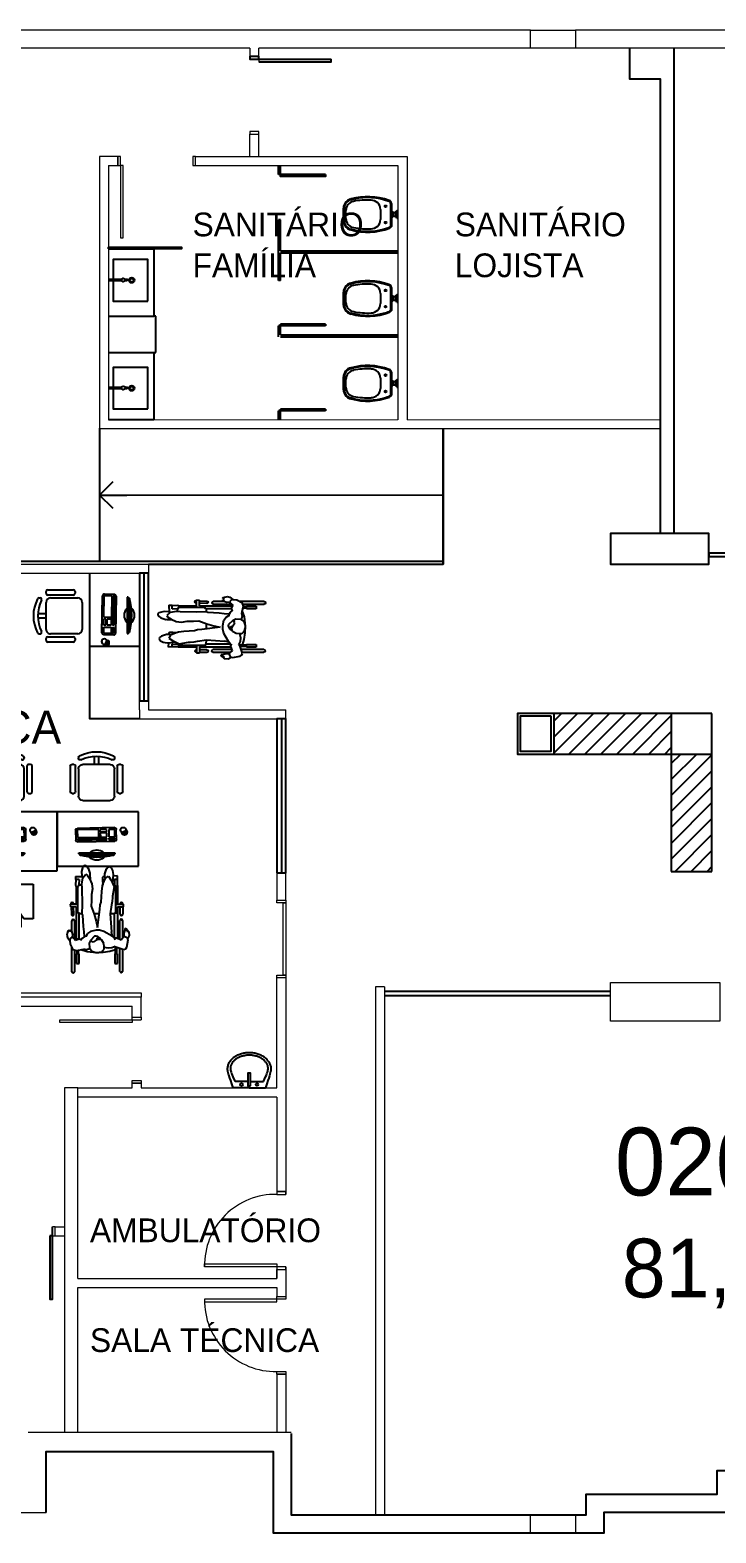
# Model space of a CAD drawing. Extents: x 741 to 1339, y 725 to 848.
# Drawn here: x 994.85 to 1002.44, y 783.18 to 799.81 of the extents above; entities that cross this region are included whole.
import ezdxf

# ---------------------------------------------------------------- set-up
doc = ezdxf.new("R2010")
doc.units = 0
doc.header["$MEASUREMENT"] = 0
doc.layers.get('0').update_dxf_attribs({"linetype": 'CONTINUOUS'})
for name, color, linetype in [('Construir', 6, 'CONTINUOUS'), ('Cotas', 7, 'CONTINUOUS'), ('Gesso', 3, 'CONTINUOUS'), ('Lay Out', 31, 'CONTINUOUS'), ('Lay-out', 31, 'CONTINUOUS'), ('PAREDES', 7, 'CONTINUOUS'), ('Plantas', 7, 'CONTINUOUS'), ('Textos', 7, 'CONTINUOUS')]:
    doc.layers.add(name, color=color, linetype=linetype)
doc.styles.add('PADRAO MK', font='AVGARDN.TTF')
doc.dimstyles.new('mk50 lay out', dxfattribs={"dimscale": 1.5, "dimtxt": 0.1, "dimasz": 0.2, "dimexe": 0.05, "dimexo": 0.1, "dimgap": 0.03, "dimtad": 1, "dimdec": 0, "dimlfac": 100, "dimzin": 12, "dimdsep": 46, "dimtxsty": 'PADRAO MK', "dimblk1": 'DOTSMALL', "dimblk2": 'DOTSMALL', "dimsah": 1, "dimcen": 0.2, "dimdle": 0.1, "dimse1": 1, "dimse2": 1, "dimsd1": 1, "dimsd2": 1, "dimclrd": 44, "dimclre": 44, "dimclrt": 1, "dimaunit": 1, "dimadec": 3, "dimazin": 3, "dimtfac": 1, "dimtdec": 0, "dimtofl": 0, "dimtmove": 2, "dimatfit": 3, "dimldrblk": 'OPEN90', "dimfxl": 0.05, "dimtolj": 1, "dimtzin": 1, "dimarcsym": 0})
pattern_1 = [(45, (-672.29135, 1147.56314), (-0.088388348, 0.088388348), [])]

# ---------------------------------------------------------------- blocks, each defined once
blk = doc.blocks.new('cad')
at = {"layer": 'Lay Out'}
for p, q in [((3154.795, 1102.548), (3154.811, 1102.605)), ((3154.811, 1102.605), (3154.824, 1102.617)), ((3154.824, 1102.617), (3154.835, 1102.618)), ((3154.835, 1102.618), (3154.852, 1102.604)), ((3154.852, 1102.604), (3154.868, 1102.585)), ((3154.868, 1102.585), (3154.885, 1102.529)), ((3155.05, 1102.523), (3155.068, 1102.577)), ((3155.068, 1102.577), (3155.083, 1102.598)), ((3155.083, 1102.598), (3155.097, 1102.602)), ((3155.097, 1102.602), (3155.12, 1102.589)), ((3155.12, 1102.589), (3155.136, 1102.56)), ((3154.726, 1102.495), (3154.727, 1102.459)), ((3154.727, 1102.495), (3154.803, 1102.492)), ((3154.765, 1102.46), (3154.727, 1102.459)), ((3154.729, 1102.459), (3154.728, 1102.398)), ((3154.765, 1102.46), (3154.764, 1102.401)), ((3154.799, 1102.499), (3154.795, 1102.548)), ((3154.798, 1102.407), (3154.806, 1102.479)), ((3154.8, 1102.369), (3154.798, 1102.407)), ((3154.807, 1102.48), (3154.799, 1102.499)), ((3154.806, 1102.479), (3154.84, 1102.518)), ((3154.84, 1102.518), (3154.86, 1102.505)), ((3154.86, 1102.505), (3154.881, 1102.471)), ((3154.881, 1102.471), (3154.906, 1102.413)), ((3154.885, 1102.529), (3154.882, 1102.47)), ((3154.884, 1102.518), (3154.887, 1102.457)), ((3154.906, 1102.413), (3154.914, 1102.356)), ((3155.024, 1102.389), (3155.033, 1102.414)), ((3155.029, 1102.49), (3155.025, 1102.483)), ((3155.025, 1102.483), (3155.025, 1102.451)), ((3155.025, 1102.451), (3155.029, 1102.402)), ((3155.051, 1102.492), (3155.029, 1102.49)), ((3155.033, 1102.414), (3155.059, 1102.476)), ((3155.049, 1102.495), (3155.05, 1102.523)), ((3155.059, 1102.474), (3155.049, 1102.495)), ((3155.059, 1102.476), (3155.09, 1102.497)), ((3155.09, 1102.497), (3155.118, 1102.455)), ((3155.118, 1102.455), (3155.137, 1102.419)), ((3155.138, 1102.468), (3155.132, 1102.428)), ((3155.136, 1102.56), (3155.142, 1102.514)), ((3155.137, 1102.419), (3155.149, 1102.388)), ((3155.142, 1102.514), (3155.138, 1102.468)), ((3155.191, 1102.5), (3155.141, 1102.497)), ((3155.143, 1102.404), (3155.158, 1102.405)), ((3155.159, 1102.462), (3155.158, 1102.402)), ((3155.159, 1102.462), (3155.189, 1102.462)), ((3155.189, 1102.454), (3155.191, 1102.5)), ((3155.191, 1102.393), (3155.189, 1102.456)), ((3154.728, 1102.398), (3154.735, 1102.387)), ((3154.734, 1102.389), (3154.734, 1102.188)), ((3154.735, 1102.387), (3154.752, 1102.383)), ((3154.752, 1102.384), (3154.76, 1102.387)), ((3154.752, 1102.094), (3154.752, 1102.384)), ((3154.76, 1102.387), (3154.764, 1102.401)), ((3154.764, 1102.401), (3154.798, 1102.402)), ((3154.802, 1102.185), (3154.8, 1102.369)), ((3154.914, 1102.356), (3154.902, 1102.294)), ((3154.902, 1102.294), (3154.904, 1102.283)), ((3154.904, 1102.283), (3154.904, 1102.223)), ((3155.01, 1102.211), (3155.018, 1102.329)), ((3155.018, 1102.329), (3155.024, 1102.389)), ((3155.137, 1102.26), (3155.131, 1102.215)), ((3155.154, 1102.38), (3155.135, 1102.277)), ((3155.135, 1102.277), (3155.137, 1102.26)), ((3155.149, 1102.388), (3155.154, 1102.38)), ((3155.158, 1102.402), (3155.165, 1102.388)), ((3155.165, 1102.388), (3155.177, 1102.386)), ((3155.171, 1102.093), (3155.171, 1102.388)), ((3155.177, 1102.386), (3155.191, 1102.393)), ((3155.189, 1102.392), (3155.189, 1102.188)), ((3154.668, 1102.188), (3154.67, 1102.158)), ((3154.752, 1102.188), (3154.668, 1102.188)), ((3154.735, 1102.158), (3154.67, 1102.158)), ((3154.675, 1102.192), (3154.675, 1102.188)), ((3154.677, 1102.158), (3154.681, 1102.076)), ((3154.704, 1102.188), (3154.704, 1102.194)), ((3154.709, 1102.077), (3154.705, 1102.158)), ((3154.735, 1102.158), (3154.735, 1101.79)), ((3154.743, 1102.093), (3154.735, 1102.089)), ((3154.756, 1102.093), (3154.743, 1102.093)), ((3154.765, 1102.089), (3154.756, 1102.093)), ((3154.765, 1101.801), (3154.765, 1102.089)), ((3154.801, 1102.079), (3154.765, 1102.079)), ((3154.8, 1102.082), (3154.802, 1102.185)), ((3154.806, 1102.065), (3154.8, 1102.082)), ((3154.904, 1102.223), (3154.899, 1102.164)), ((3154.899, 1102.164), (3154.931, 1102.075)), ((3154.989, 1102.079), (3154.93, 1102.079)), ((3154.931, 1102.075), (3154.954, 1101.999)), ((3154.97, 1101.928), (3154.995, 1102.129)), ((3154.995, 1102.129), (3155, 1102.178)), ((3155, 1102.178), (3155.01, 1102.211)), ((3155.124, 1102.18), (3155.108, 1102.079)), ((3155.159, 1102.081), (3155.108, 1102.08)), ((3155.108, 1102.079), (3155.123, 1101.88)), ((3155.131, 1102.215), (3155.124, 1102.18)), ((3155.159, 1102.089), (3155.167, 1102.093)), ((3155.159, 1101.81), (3155.159, 1102.089)), ((3155.167, 1102.093), (3155.18, 1102.093)), ((3155.171, 1102.188), (3155.255, 1102.188)), ((3155.18, 1102.093), (3155.189, 1102.089)), ((3155.189, 1102.158), (3155.255, 1102.158)), ((3155.189, 1102.158), (3155.189, 1101.808)), ((3155.22, 1102.188), (3155.22, 1102.192)), ((3155.22, 1102.075), (3155.22, 1102.158)), ((3155.248, 1102.192), (3155.248, 1102.188)), ((3155.248, 1102.158), (3155.248, 1102.075)), ((3155.255, 1102.188), (3155.255, 1102.158)), ((3154.686, 1101.886), (3154.686, 1102.004)), ((3154.715, 1102.004), (3154.715, 1101.8)), ((3154.813, 1101.94), (3154.806, 1102.065)), ((3154.822, 1101.882), (3154.813, 1101.94)), ((3154.954, 1101.999), (3154.97, 1101.928)), ((3155.218, 1101.797), (3155.218, 1102.007)), ((3155.247, 1102.007), (3155.247, 1101.811)), ((3155.275, 1101.898), (3155.276, 1101.917)), ((3155.276, 1101.917), (3155.288, 1101.921)), ((3155.292, 1101.915), (3155.288, 1101.921)), ((3155.292, 1101.915), (3155.295, 1101.887)), ((3154.642, 1101.894), (3154.631, 1101.845)), ((3154.631, 1101.845), (3154.637, 1101.82)), ((3154.637, 1101.82), (3154.665, 1101.787)), ((3154.652, 1101.899), (3154.642, 1101.894)), ((3154.665, 1101.881), (3154.652, 1101.899)), ((3154.671, 1101.887), (3154.665, 1101.881)), ((3154.665, 1101.787), (3154.671, 1101.807)), ((3154.665, 1101.787), (3154.669, 1101.743)), ((3154.669, 1101.743), (3154.696, 1101.687)), ((3154.686, 1101.904), (3154.671, 1101.9)), ((3154.671, 1101.9), (3154.671, 1101.887)), ((3154.671, 1101.807), (3154.686, 1101.82)), ((3154.697, 1101.853), (3154.686, 1101.888)), ((3154.686, 1101.82), (3154.698, 1101.822)), ((3154.693, 1101.821), (3154.697, 1101.853)), ((3154.728, 1101.784), (3154.698, 1101.822)), ((3154.765, 1101.807), (3154.727, 1101.785)), ((3154.762, 1101.802), (3154.743, 1101.794)), ((3154.786, 1101.792), (3154.762, 1101.802)), ((3154.803, 1101.812), (3154.781, 1101.787)), ((3154.823, 1101.824), (3154.803, 1101.812)), ((3154.827, 1101.826), (3154.822, 1101.884)), ((3154.848, 1101.833), (3154.823, 1101.824)), ((3154.858, 1101.863), (3154.841, 1101.831)), ((3154.893, 1101.886), (3154.858, 1101.863)), ((3154.893, 1101.785), (3154.876, 1101.756)), ((3154.876, 1101.756), (3154.88, 1101.703)), ((3154.904, 1101.776), (3154.887, 1101.774)), ((3154.953, 1101.898), (3154.893, 1101.886)), ((3154.935, 1101.833), (3154.893, 1101.785)), ((3154.923, 1101.765), (3154.904, 1101.776)), ((3154.955, 1101.789), (3154.923, 1101.765)), ((3154.955, 1101.835), (3154.935, 1101.833)), ((3154.993, 1101.899), (3154.953, 1101.898)), ((3154.974, 1101.828), (3154.955, 1101.835)), ((3154.982, 1101.797), (3154.955, 1101.789)), ((3154.993, 1101.816), (3154.974, 1101.828)), ((3155.004, 1101.795), (3154.982, 1101.797)), ((3155.038, 1101.886), (3154.993, 1101.899)), ((3155.011, 1101.792), (3154.993, 1101.816)), ((3155.016, 1101.79), (3155.004, 1101.795)), ((3155.039, 1101.751), (3155.016, 1101.79)), ((3155.13, 1101.835), (3155.038, 1101.886)), ((3155.044, 1101.714), (3155.039, 1101.751)), ((3155.122, 1101.884), (3155.133, 1101.833)), ((3155.154, 1101.817), (3155.13, 1101.835)), ((3155.169, 1101.794), (3155.154, 1101.817)), ((3155.182, 1101.81), (3155.16, 1101.81)), ((3155.233, 1101.79), (3155.182, 1101.81)), ((3155.259, 1101.828), (3155.233, 1101.79)), ((3155.291, 1101.817), (3155.259, 1101.828)), ((3155.263, 1101.866), (3155.275, 1101.898)), ((3155.264, 1101.827), (3155.263, 1101.866)), ((3155.304, 1101.804), (3155.291, 1101.817)), ((3155.306, 1101.79), (3155.292, 1101.708)), ((3155.295, 1101.887), (3155.306, 1101.887)), ((3155.297, 1101.903), (3155.315, 1101.882)), ((3155.321, 1101.841), (3155.303, 1101.805)), ((3155.303, 1101.805), (3155.306, 1101.79)), ((3155.315, 1101.882), (3155.321, 1101.841)), ((3154.686, 1101.44), (3154.686, 1101.708)), ((3154.696, 1101.687), (3154.737, 1101.674)), ((3154.715, 1101.681), (3154.715, 1101.44)), ((3154.737, 1101.674), (3154.822, 1101.69)), ((3154.738, 1101.638), (3154.738, 1101.529)), ((3154.766, 1101.638), (3154.738, 1101.638)), ((3154.744, 1101.638), (3154.744, 1101.675)), ((3154.761, 1101.638), (3154.761, 1101.679)), ((3154.766, 1101.529), (3154.766, 1101.638)), ((3154.855, 1101.659), (3154.784, 1101.683)), ((3154.813, 1101.692), (3154.847, 1101.685)), ((3154.847, 1101.685), (3154.885, 1101.696)), ((3154.96, 1101.647), (3154.855, 1101.659)), ((3154.88, 1101.703), (3154.906, 1101.666)), ((3154.906, 1101.666), (3154.951, 1101.653)), ((3154.951, 1101.653), (3154.979, 1101.653)), ((3155.034, 1101.651), (3154.96, 1101.647)), ((3154.979, 1101.653), (3154.993, 1101.657)), ((3154.993, 1101.657), (3155.012, 1101.657)), ((3155.012, 1101.657), (3155.029, 1101.675)), ((3155.029, 1101.675), (3155.045, 1101.688)), ((3155.107, 1101.664), (3155.034, 1101.651)), ((3155.045, 1101.688), (3155.044, 1101.714)), ((3155.086, 1101.699), (3155.044, 1101.709)), ((3155.127, 1101.704), (3155.086, 1101.699)), ((3155.169, 1101.682), (3155.107, 1101.664)), ((3155.164, 1101.72), (3155.127, 1101.704)), ((3155.163, 1101.638), (3155.163, 1101.529)), ((3155.191, 1101.638), (3155.163, 1101.638)), ((3155.172, 1101.712), (3155.164, 1101.72)), ((3155.169, 1101.639), (3155.169, 1101.716)), ((3155.26, 1101.682), (3155.172, 1101.712)), ((3155.185, 1101.638), (3155.185, 1101.708)), ((3155.191, 1101.529), (3155.191, 1101.638)), ((3155.218, 1101.444), (3155.218, 1101.697)), ((3155.247, 1101.687), (3155.247, 1101.444)), ((3155.28, 1101.691), (3155.26, 1101.682)), ((3155.292, 1101.708), (3155.28, 1101.691)), ((3154.738, 1101.529), (3154.766, 1101.529)), ((3155.163, 1101.529), (3155.191, 1101.529))]:
    blk.add_line(p, q, dxfattribs=at)
for centre, radius, start, end in [((3154.689, 1102.193), 0.0142, 2.6629, 182.6629), ((3154.695, 1102.076), 0.0142, 182.6629, 2.6629), ((3155.234, 1102.192), 0.0142, 0, 180), ((3155.234, 1102.075), 0.0142, 180, 0), ((3154.701, 1102.004), 0.0146, 0, 180), ((3155.233, 1102.007), 0.0146, 0, 180), ((3154.701, 1101.44), 0.0146, 180, 0), ((3155.233, 1101.444), 0.0146, 180, 0)]:
    blk.add_arc(centre, radius, start, end, dxfattribs=at)
blk.add_point((3154.965, 1101.807), dxfattribs=at)
blk = doc.blocks.new('sffeef')
at = {"layer": 'Cotas', "extrusion": (0, 0, -1), "zscale": -1, "rotation": 270}
blk.add_blockref('cad', (-1937.146, 3277.939), dxfattribs=at)
blk = doc.blocks.new('computerr')
at = {"layer": 'Lay Out', "ltscale": 0.6}
h = blk.add_hatch(dxfattribs=at)
h.set_pattern_fill('ANSI31', color=256, scale=0.07, angle=45, style=0)
h.set_pattern_definition([(90, (8.432981, 4.289497), (-0.00875, 9e-19), [])])
h.paths.add_polyline_path([(36.256, -1.485), (36.629, -1.485, 0.133994)])
for p, q in [((36.242, -1.5), (36.256, -1.485)), ((36.256, -1.485), (36.629, -1.485)), ((36.642, -1.5), (36.629, -1.485)), ((36.207, -1.762), (36.209, -1.651)), ((36.227, -1.666), (36.227, -1.652)), ((36.227, -1.652), (36.552, -1.658)), ((36.23, -1.632), (36.64, -1.639)), ((36.642, -1.5), (36.242, -1.5)), ((36.242, -1.5), (36.242, -1.51)), ((36.242, -1.51), (36.642, -1.51)), ((36.552, -1.658), (36.552, -1.672)), ((36.575, -1.673), (36.576, -1.658)), ((36.576, -1.658), (36.642, -1.66)), ((36.642, -1.51), (36.642, -1.5)), ((36.642, -1.66), (36.642, -1.674)), ((36.659, -1.66), (36.657, -1.77)), ((36.225, -1.764), (36.227, -1.681)), ((36.464, -1.768), (36.225, -1.764)), ((36.552, -1.672), (36.227, -1.666)), ((36.227, -1.681), (36.465, -1.685)), ((36.637, -1.79), (36.227, -1.782)), ((36.465, -1.685), (36.464, -1.768)), ((36.48, -1.731), (36.481, -1.686)), ((36.551, -1.732), (36.48, -1.731)), ((36.48, -1.745), (36.551, -1.746)), ((36.48, -1.745), (36.48, -1.769)), ((36.55, -1.77), (36.48, -1.769)), ((36.481, -1.686), (36.552, -1.687)), ((36.551, -1.746), (36.55, -1.77)), ((36.552, -1.687), (36.551, -1.732)), ((36.574, -1.768), (36.575, -1.687)), ((36.64, -1.77), (36.574, -1.768)), ((36.642, -1.674), (36.575, -1.673)), ((36.575, -1.687), (36.642, -1.689)), ((36.642, -1.689), (36.64, -1.77)), ((36.707, -1.75), (36.72, -1.725)), ((36.77, -1.758), (36.716, -1.732)), ((36.749, -1.708), (36.733, -1.74)), ((36.768, -1.717), (36.753, -1.749)), ((36.761, -1.776), (36.773, -1.751))]:
    blk.add_line(p, q, dxfattribs=at)
for centre, radius, start, end in [((36.442, -2.169), 0.709, 74.7363, 105.2637), ((36.411, -1.497), 0.059, 137.5629, 145.9179), ((36.442, -1.543), 0.114, 48.6233, 131.3767), ((36.474, -1.497), 0.059, 34.0821, 42.4371), ((36.474, -1.497), 0.059, 19.4175, 20.0563), ((36.229, -1.652), 0.02, 88.9518, 178.9518), ((36.411, -1.476), 0.059, 215.2227, 222.4371), ((36.442, -1.43), 0.114, 228.6233, 311.3767), ((36.474, -1.476), 0.059, 317.5629, 324.7773), ((36.639, -1.659), 0.02, 358.9518, 88.9518), ((36.227, -1.762), 0.02, 178.9518, 268.9518), ((36.637, -1.77), 0.02, 268.9518, 358.9518), ((36.734, -1.763), 0.03, 154.0346, 334.0346), ((36.746, -1.738), 0.03, 334.0346, 154.0346)]:
    blk.add_arc(centre, radius, start, end, dxfattribs=at)
blk = doc.blocks.new('15451')
at = {"layer": 'Lay Out', "ltscale": 0.6}
for p, q in [((50.243, 30.863), (50.243, 31.763)), ((50.243, 31.763), (50.843, 31.763)), ((50.843, 31.763), (50.843, 30.863)), ((50.969, 31.147), (50.969, 31.447)), ((50.969, 31.147), (50.969, 31.447)), ((51.019, 31.497), (51.319, 31.497)), ((51.019, 31.497), (51.319, 31.497)), ((51.049, 31.547), (51.049, 31.567)), ((51.049, 31.547), (51.049, 31.567)), ((51.069, 31.587), (51.349, 31.587)), ((51.069, 31.587), (51.349, 31.587)), ((51.349, 31.527), (51.069, 31.527)), ((51.349, 31.527), (51.069, 31.527)), ((51.369, 31.567), (51.369, 31.547)), ((51.369, 31.567), (51.369, 31.547)), ((51.369, 31.447), (51.369, 31.322)), ((51.369, 31.447), (51.369, 31.147)), ((51.446, 31.497), (51.438, 31.497)), ((51.446, 31.497), (51.438, 31.497)), ((51.369, 31.322), (51.459, 31.322)), ((51.369, 31.322), (51.459, 31.322)), ((51.459, 31.272), (51.369, 31.272)), ((51.459, 31.272), (51.369, 31.272)), ((51.369, 31.272), (51.369, 31.147)), ((51.319, 31.097), (51.019, 31.097)), ((51.319, 31.097), (51.019, 31.097)), ((51.446, 31.097), (51.438, 31.097)), ((51.446, 31.097), (51.438, 31.097)), ((51.049, 31.027), (51.049, 31.047)), ((51.049, 31.027), (51.049, 31.047)), ((51.069, 31.067), (51.349, 31.067)), ((51.069, 31.067), (51.349, 31.067)), ((51.349, 31.007), (51.069, 31.007)), ((51.349, 31.007), (51.069, 31.007)), ((51.369, 31.047), (51.369, 31.027)), ((51.369, 31.047), (51.369, 31.027)), ((50.843, 30.863), (50.243, 30.863))]:
    blk.add_line(p, q, dxfattribs=at)
for centre, radius, start, end in [((51.019, 31.447), 0.05, 90, 180), ((51.019, 31.447), 0.05, 90, 180), ((51.069, 31.567), 0.02, 90, 180), ((51.069, 31.567), 0.02, 90, 180), ((51.069, 31.547), 0.02, 180, 270), ((51.069, 31.547), 0.02, 180, 270), ((51.319, 31.447), 0.05, 0, 90), ((51.319, 31.447), 0.05, 0, 90), ((51.349, 31.567), 0.02, 0, 90), ((51.349, 31.567), 0.02, 0, 90), ((51.349, 31.547), 0.02, 270, 0), ((51.349, 31.547), 0.02, 270, 0), ((51.438, 31.477), 0.02, 90, 200.0771), ((51.438, 31.477), 0.02, 90, 200.0771), ((51.074, 31.297), 0.387, 333.4032, 26.5968), ((51.446, 31.477), 0.02, 21.4125, 90), ((51.446, 31.477), 0.02, 21.4125, 90), ((51.108, 31.297), 0.402, 332.2615, 27.7385), ((51.108, 31.297), 0.402, 332.2615, 27.7385), ((51.019, 31.147), 0.05, 180, 270), ((51.019, 31.147), 0.05, 180, 270), ((51.319, 31.147), 0.05, 270, 0), ((51.319, 31.147), 0.05, 270, 0), ((51.438, 31.117), 0.02, 159.9229, 270), ((51.438, 31.117), 0.02, 159.9229, 270), ((51.446, 31.117), 0.02, 270, 338.5875), ((51.446, 31.117), 0.02, 270, 338.5875), ((51.069, 31.047), 0.02, 90, 180), ((51.069, 31.047), 0.02, 90, 180), ((51.069, 31.027), 0.02, 180, 270), ((51.069, 31.027), 0.02, 180, 270), ((51.349, 31.047), 0.02, 0, 90), ((51.349, 31.047), 0.02, 0, 90), ((51.349, 31.027), 0.02, 270, 0), ((51.349, 31.027), 0.02, 270, 0)]:
    blk.add_arc(centre, radius, start, end, dxfattribs=at)
at = {"layer": 'Construir', "rotation": 180}
blk.add_blockref('sffeef', (884.782, 154.278), dxfattribs=at)
at = {"layer": 'Lay Out', "ltscale": 0.6, "rotation": 90}
blk.add_blockref('computerr', (48.88, -5.141), dxfattribs=at)
blk = doc.blocks.new('pp')
at = {"layer": 'Lay-out', "ltscale": 0.025}
for p, q in [((832.374, 174.037), (832.374, 174.537)), ((832.374, 174.537), (833.119, 174.537)), ((833.519, 174.557), (833.119, 174.557)), ((833.119, 174.557), (833.119, 174.537)), ((833.119, 174.037), (833.119, 174.537)), ((833.519, 174.537), (833.519, 174.557)), ((833.519, 174.037), (833.519, 174.537)), ((833.519, 174.537), (834.265, 174.537)), ((834.265, 174.537), (834.265, 174.038))]:
    blk.add_line(p, q, dxfattribs=at)
for points in [[(832.951, 174.472), (832.491, 174.472), (832.491, 174.087), (832.708, 174.087)], [(832.728, 174.087), (832.951, 174.087), (832.951, 174.472)], [(834.145, 174.472), (833.685, 174.472), (833.685, 174.087), (833.902, 174.087)], [(833.922, 174.087), (834.145, 174.087), (834.145, 174.472)], [(832.708, 174.216), (832.708, 174.241), (832.728, 174.241)], [(832.728, 174.241), (832.728, 174.216)], [(833.902, 174.217), (833.902, 174.241), (833.922, 174.241)], [(833.922, 174.241), (833.922, 174.217)], [(832.728, 174.182), (832.728, 174.041), (832.708, 174.041), (832.708, 174.182)], [(833.922, 174.182), (833.922, 174.041), (833.902, 174.041), (833.902, 174.182)]]:
    blk.add_lwpolyline(points, dxfattribs=at)
for centre, radius in [((832.721, 174.292), 0.03), ((832.721, 174.292), 0.02), ((833.915, 174.292), 0.03), ((833.915, 174.292), 0.02), ((832.718, 174.199), 0.02), ((833.912, 174.199), 0.02)]:
    blk.add_circle(centre, radius, dxfattribs=at)
blk = doc.blocks.new('_DOTSMALL')
at = {"color": 0, "linetype": 'ByBlock', "const_width": 0.5}
blk.add_lwpolyline([(-0.0625, 0, 1), (0.0625, 0, 1)], format="xyb", close=True, dxfattribs=at)
blk = doc.blocks.new('_Open90')
at = {"color": 0, "linetype": 'ByBlock', "lineweight": -2}
for p, q in [((0, 0), (-1, 0)), ((-0.5, 0.5), (0, 0)), ((0, 0), (-0.5, -0.5))]:
    blk.add_line(p, q, dxfattribs=at)
blk = doc.blocks.new('1V3')
at = {"layer": 'Lay-out'}
for p, q in [((801.341, 80.824), (801.586, 80.824)), ((801.341, 80.814), (801.586, 80.814)), ((801.407, 80.701), (801.52, 80.701)), ((801.535, 80.303), (801.392, 80.303)), ((801.507, 80.318), (801.42, 80.318)), ((801.535, 80.293), (801.392, 80.293))]:
    blk.add_line(p, q, dxfattribs=at)
for points in [[(801.504, 80.881), (801.504, 80.895), (801.423, 80.895), (801.423, 80.881)], [(801.492, 80.866), (801.492, 80.881), (801.435, 80.881), (801.435, 80.866)], [(801.492, 80.838), (801.492, 80.824), (801.435, 80.824), (801.435, 80.838)], [(801.481, 80.838), (801.481, 80.866), (801.446, 80.866), (801.446, 80.838)]]:
    blk.add_lwpolyline(points, close=True, dxfattribs=at)
for centre in [(801.373, 80.758), (801.553, 80.758)]:
    blk.add_circle(centre, 0.01, dxfattribs=at)
for centre, major_axis, ratio, start_param, end_param in [((801.341, 80.799), (0.0303, 0.0126), 0.748805, 1.27004, 2.636322), ((800.186, 80.647), (-1.47, 0.159), 0.66265, 3.026498, 3.461338), ((802.74, 80.646), (1.47, 0.159), 0.667411, 2.828026, 3.256378), ((801.407, 80.599), (-0.0718, 0.0718), 1, -0.785398, 0.795696), ((801.52, 80.599), (0.0718, 0.0718), 1, 5.48749, 7.068583), ((802.009, 80.551), (-0.499, 0.499), 1, 0.721519, 0.996758), ((800.918, 80.553), (0.499, 0.499), 1, 5.286428, 5.561666), ((801.392, 80.394), (0.0718, 0.0718), 1, 2.54085, 3.926991), ((801.392, 80.394), (0.0648, 0.0648), 1, 2.54085, 3.926991), ((801.42, 80.42), (0.0718, 0.0718), 1, 2.515718, 3.926991), ((801.507, 80.42), (0.0718, 0.0718), 1, 3.926991, 5.338264), ((801.535, 80.394), (-0.0648, 0.0648), 1, 2.356194, 3.742335), ((801.535, 80.394), (0.0718, 0.0718), 1, 3.926991, 5.313131)]:
    blk.add_ellipse(centre, major_axis=major_axis, ratio=ratio, start_param=start_param, end_param=end_param, dxfattribs=at)
at = {"layer": 'Lay-out', "extrusion": (0, 0, -1)}
blk.add_ellipse((801.586, 80.799), major_axis=(-0.0285, 0.0118), ratio=0.802157, start_param=1.250008, end_param=2.532667, dxfattribs=at)
at = {"layer": 'Lay-out'}
for points, knots in [([(801.342, 80.814), (801.335, 80.813), (801.327, 80.809), (801.321, 80.801), (801.32, 80.799), (801.319, 80.796)], [4.411632, 4.411632, 4.411632, 4.411632, 5.32342, 5.32342, 5.777915, 5.777915, 5.777915, 5.777915]), ([(801.585, 80.814), (801.592, 80.813), (801.599, 80.809), (801.604, 80.803), (801.605, 80.801), (801.606, 80.799)], [1.250008, 1.250008, 1.250008, 1.250008, 2.190527, 2.190527, 2.532667, 2.532667, 2.532667, 2.532667]), ([(801.625, 80.38), (801.661, 80.505), (801.658, 80.637), (801.613, 80.778), (801.61, 80.788), (801.606, 80.799)], [3.0264977, 3.0264977, 3.0264977, 3.0264977, 3.4283239, 3.4283239, 3.4613379, 3.4613379, 3.4613379, 3.4613379]), ([(801.319, 80.794), (801.273, 80.667), (801.265, 80.536), (801.296, 80.401), (801.299, 80.389), (801.302, 80.378)], [-0.3135665, -0.3135665, -0.3135665, -0.3135665, 0.0795115, 0.0795115, 0.1147855, 0.1147855, 0.1147855, 0.1147855])]:
    blk.add_open_spline(points, degree=3, knots=knots, dxfattribs=at)
blk = doc.blocks.new('HGHH')
at = {"layer": 'Lay Out', "ltscale": 0.6}
for p, q in [((15.799, 32.253), (16.099, 32.253)), ((15.799, 32.253), (16.099, 32.253)), ((15.659, 31.873), (15.659, 32.153)), ((15.659, 31.873), (15.659, 32.153)), ((15.679, 32.173), (15.699, 32.173)), ((15.679, 32.173), (15.699, 32.173)), ((15.719, 32.153), (15.719, 31.873)), ((15.719, 32.153), (15.719, 31.873)), ((15.749, 31.903), (15.749, 32.203)), ((15.749, 31.903), (15.749, 32.203)), ((16.149, 32.203), (16.149, 31.903)), ((16.149, 32.203), (16.149, 31.903)), ((16.179, 31.873), (16.179, 32.153)), ((16.179, 31.873), (16.179, 32.153)), ((16.199, 32.173), (16.219, 32.173)), ((16.199, 32.173), (16.219, 32.173)), ((16.239, 32.153), (16.239, 31.873)), ((16.239, 32.153), (16.239, 31.873)), ((15.699, 31.853), (15.679, 31.853)), ((15.699, 31.853), (15.679, 31.853)), ((15.749, 31.777), (15.749, 31.784)), ((15.749, 31.777), (15.749, 31.784)), ((16.099, 31.853), (15.799, 31.853)), ((15.924, 31.853), (15.799, 31.853)), ((15.924, 31.764), (15.924, 31.853)), ((15.924, 31.764), (15.924, 31.853)), ((16.099, 31.853), (15.974, 31.853)), ((15.974, 31.853), (15.974, 31.764)), ((15.974, 31.853), (15.974, 31.764)), ((16.149, 31.777), (16.149, 31.784)), ((16.149, 31.777), (16.149, 31.784)), ((16.219, 31.853), (16.199, 31.853)), ((16.219, 31.853), (16.199, 31.853))]:
    blk.add_line(p, q, dxfattribs=at)
for centre, radius, start, end in [((15.799, 32.203), 0.05, 90, 180), ((15.799, 32.203), 0.05, 90, 180), ((16.099, 32.203), 0.05, 0, 90), ((16.099, 32.203), 0.05, 0, 90), ((15.679, 32.153), 0.02, 90, 180), ((15.679, 32.153), 0.02, 90, 180), ((15.699, 32.153), 0.02, 0, 90), ((15.699, 32.153), 0.02, 0, 90), ((16.199, 32.153), 0.02, 90, 180), ((16.199, 32.153), 0.02, 90, 180), ((16.219, 32.153), 0.02, 0, 90), ((16.219, 32.153), 0.02, 0, 90), ((15.679, 31.873), 0.02, 180, 270), ((15.679, 31.873), 0.02, 180, 270), ((15.699, 31.873), 0.02, 270, 0), ((15.699, 31.873), 0.02, 270, 0), ((15.799, 31.903), 0.05, 180, 270), ((15.799, 31.903), 0.05, 180, 270), ((15.769, 31.784), 0.02, 69.9229, 180), ((15.769, 31.784), 0.02, 69.9229, 180), ((15.769, 31.777), 0.02, 180, 248.5875), ((15.769, 31.777), 0.02, 180, 248.5875), ((15.949, 32.114), 0.402, 242.2615, 297.7385), ((15.949, 32.114), 0.402, 242.2615, 297.7385), ((15.949, 32.148), 0.387, 243.4032, 296.5968), ((16.099, 31.903), 0.05, 270, 0), ((16.099, 31.903), 0.05, 270, 0), ((16.129, 31.784), 0.02, 0, 110.0771), ((16.129, 31.784), 0.02, 0, 110.0771), ((16.129, 31.777), 0.02, 291.4125, 0), ((16.129, 31.777), 0.02, 291.4125, 0), ((16.199, 31.873), 0.02, 180, 270), ((16.199, 31.873), 0.02, 180, 270), ((16.219, 31.873), 0.02, 270, 0), ((16.219, 31.873), 0.02, 270, 0)]:
    blk.add_arc(centre, radius, start, end, dxfattribs=at)
blk = doc.blocks.new('A$C599E3497')
at = {"layer": 'Lay Out'}
for p, q in [((0.342, 0.485), (0.342, 0.509)), ((0.379, 0.485), (0.379, 0.509)), ((0, 0.383), (0.105, 0.383)), ((0, 0), (0, 0.383)), ((0.105, 0.383), (0.241, 0.189)), ((0.138, 0.336), (0.138, 0.477)), ((0.138, 0.468), (0.182, 0.44)), ((0.156, 0.479), (0.141, 0.479)), ((0.151, 0.386), (0.145, 0.326)), ((0.161, 0.382), (0.155, 0.313)), ((0.156, 0.479), (0.201, 0.45)), ((0.159, 0.415), (0.159, 0.455)), ((0.564, 0.479), (0.52, 0.45)), ((0.582, 0.468), (0.539, 0.44)), ((0.58, 0.167), (0.56, 0.382)), ((0.561, 0.415), (0.561, 0.455)), ((0.564, 0.479), (0.579, 0.479)), ((0.591, 0.157), (0.57, 0.386)), ((0.582, 0.249), (0.582, 0.476)), ((0.241, 0.189), (0.241, 0)), ((0.241, 0), (0, 0)), ((0.241, 0.069), (0.492, 0.069)), ((0.561, 0.05), (0.561, 0.089)), ((0.564, 0.047), (0.579, 0.047)), ((0.582, 0.05), (0.582, 0.116))]:
    blk.add_line(p, q, dxfattribs=at)
for centre, radius, start, end in [((0.19, 0.478), 0.0289, 126.5429, 154.8545), ((0.36, 0.242), 0.32, 54.1238, 125.8762), ((0.36, 0.242), 0.305, 54.1442, 125.8558), ((0.36, 0.13), 0.38, 63.2374, 116.7626), ((0.531, 0.478), 0.0289, 25.1455, 53.4571), ((0.141, 0.477), 0.0021, 90, 180), ((0.224, 0.38), 0.0735, 116.3953, 174.8788), ((0.169, 0.485), 0.00821, 134.6745, 330.1891), ((0.234, 0.375), 0.0735, 114.2639, 174.7001), ((0.187, 0.479), 0.0105, 154.8545, 279.6706), ((0.19, 0.478), 0.0131, 126.8699, 154.8545), ((0.36, 0.105), 0.38, 63.6047, 116.3953), ((0.36, 0.096), 0.38, 65.7361, 114.2639), ((0.486, 0.375), 0.0735, 5.2999, 65.7361), ((0.497, 0.38), 0.0735, 5.1212, 63.6047), ((0.533, 0.479), 0.0105, 260.3294, 25.1455), ((0.531, 0.478), 0.0131, 25.1455, 53.1301), ((0.551, 0.485), 0.00821, 209.8109, 45.3255), ((0.579, 0.476), 0.00315, 0, 90), ((0.487, 0.162), 0.0931, 273.3717, 3.2522), ((0.507, 0.153), 0.084, 263.807, 2.5692), ((0.564, 0.05), 0.00315, 180, 270), ((0.579, 0.05), 0.00315, 270, 0)]:
    blk.add_arc(centre, radius, start, end, dxfattribs=at)
blk = doc.blocks.new('vfvgnn')
at = {"layer": 'Lay Out', "ltscale": 0.6}
for p, q in [((40.94, 31.619), (40.94, 31.339)), ((40.94, 31.619), (40.94, 31.339)), ((40.98, 31.639), (40.96, 31.639)), ((40.98, 31.639), (40.96, 31.639)), ((41, 31.339), (41, 31.619)), ((41, 31.339), (41, 31.619)), ((41.03, 31.716), (41.03, 31.709)), ((41.03, 31.716), (41.03, 31.709)), ((41.03, 31.589), (41.03, 31.289)), ((41.03, 31.589), (41.03, 31.289)), ((41.38, 31.639), (41.08, 31.639)), ((41.205, 31.639), (41.08, 31.639)), ((41.205, 31.729), (41.205, 31.639)), ((41.205, 31.729), (41.205, 31.639)), ((41.255, 31.639), (41.255, 31.729)), ((41.255, 31.639), (41.255, 31.729)), ((41.38, 31.639), (41.255, 31.639)), ((41.43, 31.716), (41.43, 31.709)), ((41.43, 31.716), (41.43, 31.709)), ((41.43, 31.289), (41.43, 31.589)), ((41.43, 31.289), (41.43, 31.589)), ((41.46, 31.619), (41.46, 31.339)), ((41.46, 31.619), (41.46, 31.339)), ((41.5, 31.639), (41.48, 31.639)), ((41.5, 31.639), (41.48, 31.639)), ((41.52, 31.339), (41.52, 31.619)), ((41.52, 31.339), (41.52, 31.619)), ((40.96, 31.319), (40.98, 31.319)), ((40.96, 31.319), (40.98, 31.319)), ((41.48, 31.319), (41.5, 31.319)), ((41.48, 31.319), (41.5, 31.319)), ((41.795, 31.113), (40.795, 31.113)), ((40.795, 31.113), (40.795, 30.463)), ((41.08, 31.239), (41.38, 31.239)), ((41.08, 31.239), (41.38, 31.239)), ((41.795, 30.463), (41.795, 31.113)), ((40.795, 30.463), (41.795, 30.463))]:
    blk.add_line(p, q, dxfattribs=at)
for centre, radius, start, end in [((41.23, 31.378), 0.402, 62.2615, 117.7385), ((41.23, 31.378), 0.402, 62.2615, 117.7385), ((40.96, 31.619), 0.02, 90, 180), ((40.96, 31.619), 0.02, 90, 180), ((40.98, 31.619), 0.02, 0, 90), ((40.98, 31.619), 0.02, 0, 90), ((41.05, 31.716), 0.02, 111.4125, 180), ((41.05, 31.716), 0.02, 111.4125, 180), ((41.05, 31.709), 0.02, 180, 290.0771), ((41.05, 31.709), 0.02, 180, 290.0771), ((41.08, 31.589), 0.05, 90, 180), ((41.08, 31.589), 0.05, 90, 180), ((41.23, 31.344), 0.387, 63.4032, 116.5968), ((41.38, 31.589), 0.05, 0, 90), ((41.38, 31.589), 0.05, 0, 90), ((41.41, 31.709), 0.02, 249.9229, 0), ((41.41, 31.709), 0.02, 249.9229, 0), ((41.41, 31.716), 0.02, 0, 68.5875), ((41.41, 31.716), 0.02, 0, 68.5875), ((41.48, 31.619), 0.02, 90, 180), ((41.48, 31.619), 0.02, 90, 180), ((41.5, 31.619), 0.02, 0, 90), ((41.5, 31.619), 0.02, 0, 90), ((40.96, 31.339), 0.02, 180, 270), ((40.96, 31.339), 0.02, 180, 270), ((40.98, 31.339), 0.02, 270, 0), ((40.98, 31.339), 0.02, 270, 0), ((41.08, 31.289), 0.05, 180, 270), ((41.08, 31.289), 0.05, 180, 270), ((41.38, 31.289), 0.05, 270, 0), ((41.38, 31.289), 0.05, 270, 0), ((41.48, 31.339), 0.02, 180, 270), ((41.48, 31.339), 0.02, 180, 270), ((41.5, 31.339), 0.02, 270, 0), ((41.5, 31.339), 0.02, 270, 0)]:
    blk.add_arc(centre, radius, start, end, dxfattribs=at)
at = {"layer": 'Lay Out', "ltscale": 0.6, "xscale": -1, "rotation": 180}
blk.add_blockref('computerr', (4.791, 29.15), dxfattribs=at)
at = {"layer": 'Lay Out', "ltscale": 0.6, "rotation": 180}
blk.add_blockref('A$C599E3497', (41.531, 30.315), dxfattribs=at)
blk = doc.blocks.new('30')
at = {"layer": 'Lay Out'}
for p, q in [((0, 0), (-0.178, 0)), ((0, 0), (0.178, 0)), ((-0.014, -0.067), (-0.157, -0.067)), ((0.015, -0.067), (0.157, -0.067))]:
    blk.add_line(p, q, dxfattribs=at)
for points in [[(0.178, 0), (0.193, -0.043), (0.205, -0.078), (0.215, -0.107), (0.223, -0.13), (0.229, -0.149), (0.233, -0.165), (0.236, -0.178), (0.238, -0.19), (0.239, -0.201), (0.239, -0.211), (0.238, -0.222), (0.237, -0.231), (0.235, -0.241), (0.233, -0.25), (0.229, -0.259), (0.225, -0.268), (0.221, -0.277), (0.215, -0.286), (0.21, -0.294), (0.203, -0.303), (0.196, -0.311), (0.189, -0.318), (0.181, -0.326), (0.173, -0.333), (0.164, -0.34), (0.155, -0.346), (0.146, -0.352), (0.137, -0.357), (0.127, -0.363), (0.116, -0.367), (0.106, -0.372), (0.095, -0.375), (0.084, -0.379), (0.072, -0.382), (0.06, -0.385), (0.049, -0.387), (0.036, -0.388), (0.024, -0.39), (0.012, -0.39), (0, -0.391), (-0.012, -0.39), (-0.025, -0.39), (-0.037, -0.388), (-0.049, -0.387), (-0.061, -0.384), (-0.072, -0.382), (-0.084, -0.379), (-0.095, -0.375), (-0.106, -0.371), (-0.117, -0.367), (-0.127, -0.362), (-0.137, -0.357), (-0.146, -0.352), (-0.156, -0.346), (-0.165, -0.34), (-0.173, -0.333), (-0.181, -0.326), (-0.189, -0.318), (-0.196, -0.31), (-0.203, -0.302), (-0.21, -0.294), (-0.216, -0.286), (-0.221, -0.277), (-0.225, -0.268), (-0.229, -0.259), (-0.233, -0.25), (-0.235, -0.241), (-0.237, -0.231), (-0.239, -0.221), (-0.239, -0.211), (-0.239, -0.201), (-0.238, -0.19), (-0.236, -0.178), (-0.233, -0.165), (-0.229, -0.149), (-0.223, -0.13), (-0.215, -0.107), (-0.205, -0.078), (-0.193, -0.043), (-0.178, 0)], [(-0.157, -0.067), (-0.17, -0.096), (-0.181, -0.12), (-0.19, -0.14), (-0.196, -0.157), (-0.201, -0.172), (-0.205, -0.184), (-0.207, -0.195), (-0.208, -0.204), (-0.208, -0.214), (-0.208, -0.222), (-0.207, -0.23), (-0.206, -0.238), (-0.204, -0.246), (-0.201, -0.253), (-0.198, -0.26), (-0.194, -0.267), (-0.19, -0.274), (-0.185, -0.28), (-0.179, -0.287), (-0.174, -0.293), (-0.168, -0.299), (-0.161, -0.305), (-0.154, -0.311), (-0.147, -0.316), (-0.14, -0.321), (-0.133, -0.326), (-0.125, -0.33), (-0.117, -0.334), (-0.108, -0.338), (-0.1, -0.341), (-0.091, -0.345), (-0.082, -0.347), (-0.072, -0.35), (-0.063, -0.352), (-0.053, -0.354), (-0.044, -0.356), (-0.036, -0.357), (-0.028, -0.358), (-0.021, -0.359), (-0.015, -0.36), (-0.01, -0.361), (-0.006, -0.361), (-0.003, -0.361), (0, -0.361), (0.003, -0.361), (0.006, -0.361), (0.01, -0.361), (0.015, -0.36), (0.021, -0.359), (0.028, -0.358), (0.036, -0.357), (0.044, -0.356), (0.053, -0.354), (0.063, -0.352), (0.072, -0.35), (0.081, -0.347), (0.091, -0.345), (0.099, -0.341), (0.108, -0.338), (0.116, -0.334), (0.124, -0.33), (0.132, -0.326), (0.14, -0.321), (0.147, -0.316), (0.154, -0.311), (0.161, -0.305), (0.167, -0.3), (0.174, -0.293), (0.179, -0.287), (0.185, -0.281), (0.189, -0.274), (0.194, -0.267), (0.198, -0.26), (0.201, -0.253), (0.204, -0.246), (0.206, -0.238), (0.207, -0.23), (0.208, -0.222), (0.208, -0.214), (0.208, -0.205), (0.207, -0.195), (0.204, -0.184), (0.201, -0.172), (0.196, -0.158), (0.189, -0.14), (0.181, -0.12), (0.17, -0.096), (0.157, -0.067)]]:
    blk.add_lwpolyline(points, dxfattribs=at)
blk.add_lwpolyline([(-0.014, -0.021), (-0.014, -0.162), (0.015, -0.162), (0.015, -0.021)], close=True, dxfattribs=at)
for centre in [(-0.085, -0.034), (0.085, -0.034)]:
    blk.add_circle(centre, 0.0146, dxfattribs=at)

msp = doc.modelspace()

# ---------------------------------------------------------------- hatches: boundary and pattern name
at = {"layer": 'Gesso'}
h = msp.add_hatch(dxfattribs=at)
h.set_pattern_fill('ANSI31', color=1)
h.set_pattern_definition(pattern_1)
h.paths.add_polyline_path([(1001.946, 791.801), (1001.946, 792.251), (1000.646, 792.251), (1000.646, 791.801)])
h = msp.add_hatch(dxfattribs=at)
h.set_pattern_fill('ANSI31', color=1)
h.set_pattern_definition(pattern_1)
h.paths.add_polyline_path([(1002.396, 791.801), (1001.946, 791.801), (1001.946, 790.501), (1002.396, 790.501)])

# ---------------------------------------------------------------- linework, layer by layer
at = {"color": 8}
for p, q in [((995.623, 795.404), (995.623, 793.93)), ((999.423, 793.931), (999.423, 795.403)), ((996.163, 793.9), (999.423, 793.901)), ((999.423, 793.931), (999.423, 793.901))]:
    msp.add_line(p, q, dxfattribs=at)
at = {"color": 1}
for p, q in [((996.113, 793.8), (996.113, 792.39)), ((997.633, 792.19), (997.633, 790.485)), ((1001.273, 789.175), (998.773, 789.175)), ((1001.273, 789.175), (998.773, 789.175)), ((1001.273, 789.125), (998.773, 789.125)), ((1001.273, 789.125), (998.773, 789.125))]:
    msp.add_line(p, q, dxfattribs=at)
msp.add_lwpolyline([(1008.762, 794.023), (1002.363, 794.023), (1002.363, 793.987), (1008.762, 793.987)], dxfattribs=at)
for points in [[(996.063, 792.39), (996.163, 792.39), (996.163, 793.8), (996.063, 793.8)], [(997.583, 790.485), (997.683, 790.485), (997.683, 792.19), (997.583, 792.19)]]:
    msp.add_lwpolyline(points, close=True, dxfattribs=at)
at = {"layer": 'Construir', "color": 8}
for p, q in [((995.623, 795.404), (995.623, 793.93)), ((999.423, 795.404), (999.423, 793.93)), ((999.423, 793.931), (999.423, 795.403))]:
    msp.add_line(p, q, dxfattribs=at)
at = {"layer": 'Construir', "color": 7}
for p in [(996.163, 793.9), (999.423, 793.931)]:
    msp.add_line(p, (999.423, 793.901), dxfattribs=at)
at = {"layer": 'Cotas'}
msp.add_lwpolyline([(996.163, 793.9), (999.423, 793.9), (999.423, 793.931), (994.063, 793.931)], dxfattribs=at)
at = {"layer": 'Lay Out'}
for p, q in [((997.603, 798.21), (997.603, 798.31)), ((998.123, 798.21), (997.603, 798.21)), ((997.623, 798.21), (997.623, 798.31)), ((997.623, 797.71), (997.603, 797.71)), ((997.603, 797.041), (997.603, 797.71)), ((997.623, 797.367), (997.623, 797.71)), ((997.623, 797.367), (998.923, 797.367)), ((997.623, 797.347), (998.923, 797.347)), ((997.623, 797.041), (997.623, 797.347)), ((997.623, 797.041), (997.603, 797.041)), ((997.603, 796.417), (997.603, 796.537)), ((998.123, 796.537), (997.603, 796.537)), ((998.123, 796.557), (997.623, 796.557)), ((997.623, 796.437), (997.623, 796.557)), ((998.123, 796.557), (998.123, 796.537)), ((997.623, 796.437), (998.923, 796.437)), ((997.623, 796.417), (998.923, 796.417)), ((998.123, 795.599), (997.603, 795.599)), ((997.603, 795.499), (997.603, 795.599)), ((998.123, 795.617), (997.623, 795.617)), ((997.623, 795.499), (997.623, 795.617)), ((998.123, 795.617), (998.123, 795.599)), ((1002.396, 792.251), (1001.946, 792.251)), ((1001.946, 792.251), (1001.946, 791.801)), ((1002.396, 790.501), (1002.396, 792.251)), ((1001.946, 791.801), (1002.396, 791.801)), ((1001.946, 791.801), (1001.946, 790.501)), ((1001.946, 790.501), (1002.396, 790.501))]:
    msp.add_line(p, q, dxfattribs=at)
at = {"layer": 'Lay Out', "ltscale": 0.6}
msp.add_line((995.513, 792.995), (996.063, 792.995), dxfattribs=at)
at = {"layer": 'Lay Out'}
for points in [[(998.123, 798.21), (998.123, 798.19), (997.623, 798.19), (997.623, 798.21)], [(1000.646, 792.251), (1000.246, 792.251), (1000.246, 791.801), (1000.646, 791.801)], [(1001.946, 792.251), (1000.646, 792.251), (1000.646, 791.801), (1001.946, 791.801)]]:
    msp.add_lwpolyline(points, dxfattribs=at)
at = {"layer": 'Lay Out', "ltscale": 0.6}
msp.add_lwpolyline([(996.063, 792.19), (995.513, 792.19), (995.513, 793.8)], dxfattribs=at)
at = {"layer": 'Lay Out'}
msp.add_lwpolyline([(1000.616, 792.221), (1000.276, 792.221), (1000.276, 791.831), (1000.616, 791.831)], close=True, dxfattribs=at)
at = {"layer": 'PAREDES', "lineweight": 0}
for p, q in [((997.283, 798.41), (997.283, 798.658)), ((997.383, 798.41), (997.383, 798.658)), ((995.623, 798.41), (995.623, 795.399)), ((995.823, 798.41), (995.623, 798.41)), ((995.823, 798.31), (995.823, 798.41)), ((995.823, 798.31), (995.823, 798.41)), ((996.683, 798.31), (996.683, 798.41)), ((996.683, 798.41), (999.023, 798.41)), ((996.683, 798.31), (996.683, 798.41)), ((999.023, 798.41), (999.023, 795.499)), ((995.723, 798.31), (995.723, 795.499)), ((995.723, 798.31), (995.823, 798.31)), ((996.683, 798.31), (998.923, 798.31)), ((998.923, 798.31), (998.923, 795.499)), ((998.923, 798.31), (998.923, 795.499)), ((1001.823, 795.399), (995.623, 795.399)), ((999.023, 795.5), (1001.823, 795.499)), ((997.683, 792.19), (997.583, 792.19)), ((997.583, 788.11), (997.583, 789.325)), ((998.673, 789.225), (998.673, 783.385)), ((998.773, 789.225), (998.673, 789.225)), ((998.773, 789.225), (998.773, 783.385)), ((995.983, 788.89), (995.983, 789.01)), ((995.383, 788.11), (995.983, 788.11)), ((996.083, 788.11), (997.583, 788.11)), ((997.583, 788.005), (997.583, 786.93)), ((997.683, 788.005), (997.683, 786.93)), ((997.583, 786.96), (997.683, 786.96)), ((995.133, 786.57), (995.233, 786.57)), ((995.133, 786.47), (995.233, 786.47)), ((997.583, 786.16), (997.583, 786)), ((997.583, 786), (997.583, 786.1)), ((997.583, 786.1), (997.683, 786.1)), ((997.683, 786.13), (997.683, 785.8)), ((995.383, 786), (997.583, 786)), ((995.383, 785.9), (997.583, 785.9)), ((997.583, 785.9), (997.583, 785.8)), ((997.583, 785.8), (997.683, 785.8)), ((997.583, 784.94), (997.683, 784.94)), ((997.583, 784.94), (997.583, 784.3)), ((997.683, 784.94), (997.683, 784.3)), ((994.833, 784.3), (997.743, 784.3)), ((994.133, 783.41), (995.033, 783.41))]:
    msp.add_line(p, q, dxfattribs=at)
at = {"layer": 'PAREDES', "color": 7, "lineweight": 0}
msp.add_line((995.723, 795.499), (998.923, 795.5), dxfattribs=at)
at = {"layer": 'PAREDES', "lineweight": 0}
for points in [[(1000.387, 799.61), (1000.387, 799.81)], [(1000.887, 799.81), (1000.887, 799.61)], [(997.383, 798.688), (997.283, 798.688)], [(997.283, 798.658), (997.383, 798.658)], [(995.853, 798.41), (995.823, 798.41), (995.823, 798.31), (995.853, 798.31)], [(995.853, 798.31), (995.853, 797.51), (995.883, 797.51), (995.883, 798.31), (995.853, 798.31)], [(1002.363, 794.24), (1001.273, 794.24), (1001.273, 793.9), (1002.363, 793.9), (1002.363, 794.24)], [(994.063, 793.9), (996.163, 793.9), (996.163, 793.8)], [(994.063, 793.8), (996.163, 793.8), (996.163, 793.8)], [(996.063, 792.29), (996.063, 792.39), (996.163, 792.39), (996.163, 792.29)], [(996.063, 792.29), (996.063, 792.19), (997.583, 792.19)], [(996.163, 792.29), (996.163, 792.29), (997.683, 792.29)], [(997.583, 792.19), (997.583, 792.19)], [(997.683, 792.19), (997.683, 792.29), (997.683, 792.29)], [(997.683, 790.185), (997.683, 790.485), (997.583, 790.485), (997.583, 790.185), (997.683, 790.185)], [(997.683, 789.325), (997.683, 788.005)], [(1001.273, 789.275), (1002.483, 789.275), (1002.483, 788.845), (1001.273, 788.845), (1001.273, 789.275)], [(990.153, 789.11), (990.153, 789.16), (996.083, 789.16), (996.083, 789.11)], [(996.083, 789.11), (994.153, 789.11), (994.153, 789.01), (995.983, 789.01)], [(995.983, 788.89), (996.083, 788.89), (996.083, 789.11), (996.083, 789.11)], [(995.983, 788.83), (995.183, 788.83), (995.183, 788.86), (996.083, 788.86)], [(995.983, 788.83), (995.183, 788.83), (995.183, 788.86), (996.083, 788.86)], [(995.983, 788.86), (995.983, 788.89), (996.083, 788.89), (996.083, 788.86)], [(995.983, 788.86), (995.983, 788.83)], [(995.983, 788.86), (995.983, 788.83)], [(995.383, 786), (995.383, 788.11), (995.233, 788.11), (995.233, 784.3)], [(995.983, 788.16), (995.983, 788.16), (996.083, 788.16)], [(995.983, 788.11), (995.983, 788.16), (996.083, 788.16), (996.083, 788.11)], [(995.988, 788.19), (996.083, 788.19), (996.083, 788.16), (995.988, 788.16)], [(997.583, 788.005), (995.383, 788.005)], [(995.103, 786.47), (995.133, 786.47), (995.133, 786.57), (995.103, 786.57)], [(995.133, 786.47), (995.133, 786.57)], [(995.383, 784.3), (995.383, 785.9)]]:
    msp.add_lwpolyline(points, dxfattribs=at)
at = {"layer": 'PAREDES', "color": 7}
for points in [[(997.383, 799.488), (997.383, 799.518), (997.283, 799.518), (997.283, 799.488), (998.183, 799.488)], [(997.383, 799.458), (998.183, 799.458), (998.183, 799.488)], [(995.073, 786.47), (995.073, 785.77), (995.103, 785.77), (995.103, 786.57)], [(995.103, 786.47), (995.073, 786.47)]]:
    msp.add_lwpolyline(points, dxfattribs=at)
at = {"layer": 'PAREDES', "color": 7, "lineweight": 0}
for points in [[(997.383, 799.458), (998.183, 799.458), (998.183, 799.488)], [(997.683, 790.155), (997.683, 789.355), (997.653, 789.355), (997.653, 790.155), (997.683, 790.155)], [(997.683, 789.355), (997.683, 789.325), (997.583, 789.325), (997.583, 789.355)], [(995.073, 786.47), (995.073, 785.77), (995.103, 785.77), (995.103, 786.57)], [(995.103, 786.47), (995.073, 786.47)], [(997.583, 786.13), (996.783, 786.13), (996.783, 786.16), (997.583, 786.16), (997.583, 786.13)], [(997.583, 785.77), (996.783, 785.77), (996.783, 785.74), (997.583, 785.74), (997.583, 785.77)]]:
    msp.add_lwpolyline(points, dxfattribs=at)
at = {"layer": 'PAREDES', "lineweight": 0}
for points in [[(997.383, 798.688), (997.283, 798.688), (997.283, 798.658), (997.383, 798.658)], [(995.853, 798.31), (995.853, 798.41), (995.823, 798.41), (995.823, 798.31)], [(996.683, 798.31), (996.683, 798.41), (996.653, 798.41), (996.653, 798.31)], [(996.683, 798.31), (996.683, 798.41), (996.653, 798.41), (996.653, 798.31)], [(996.683, 798.31), (996.683, 798.41), (996.653, 798.41), (996.653, 798.31)], [(997.683, 790.155), (997.583, 790.155), (997.583, 790.185), (997.683, 790.185)], [(995.983, 788.19), (996.083, 788.19), (996.083, 788.16), (995.983, 788.16)]]:
    msp.add_lwpolyline(points, close=True, dxfattribs=at)
at = {"layer": 'PAREDES', "color": 7}
msp.add_lwpolyline([(995.723, 797.389), (995.723, 797.407), (996.527, 797.407), (996.527, 797.389)], close=True, dxfattribs=at)
at = {"layer": 'PAREDES', "color": 7, "lineweight": 0}
for points in [[(997.583, 789.355), (997.683, 789.355), (997.683, 789.325), (997.583, 789.325)], [(997.583, 786.93), (997.683, 786.93), (997.683, 786.96), (997.583, 786.96)], [(997.583, 786.1), (997.683, 786.1), (997.683, 786.13), (997.583, 786.13)], [(997.583, 785.8), (997.683, 785.8), (997.683, 785.77), (997.583, 785.77)], [(997.583, 784.97), (997.683, 784.97), (997.683, 784.94), (997.583, 784.94)]]:
    msp.add_lwpolyline(points, close=True, dxfattribs=at)
at = {"layer": 'PAREDES', "color": 8, "lineweight": 0}
for centre, start, end in [((997.568, 786.145), 88.9053, 181.0947), ((997.568, 785.755), 178.9053, 271.0947)]:
    msp.add_arc(centre, 0.785, start, end, dxfattribs=at)
at = {"layer": 'Plantas', "lineweight": 0}
for p, q in [((1000.387, 799.81), (992.437, 799.81)), ((1008.762, 799.81), (1000.887, 799.81)), ((997.283, 799.61), (992.437, 799.61)), ((1000.387, 799.61), (997.383, 799.61)), ((1008.762, 799.61), (1000.887, 799.61))]:
    msp.add_line(p, q, dxfattribs=at)
for points in [[(1000.887, 799.61), (1000.387, 799.61), (1000.387, 799.81), (1000.887, 799.81)], [(1000.887, 783.185), (1000.387, 783.185), (1000.387, 783.385), (1000.887, 783.385)]]:
    msp.add_lwpolyline(points, close=True, dxfattribs=at)
for points in [[(997.283, 799.61), (997.283, 799.518), (997.283, 799.518)], [(997.383, 799.518), (997.283, 799.518)], [(997.383, 799.518), (997.383, 799.61)], [(997.383, 799.488), (997.383, 799.458)], [(997.383, 799.488), (997.383, 799.458)]]:
    msp.add_lwpolyline(points, dxfattribs=at)
at = {"layer": 'Plantas'}
for points in [[(1001.483, 799.61), (1001.483, 799.27), (1001.823, 799.27), (1001.823, 794.24), (1001.823, 794.24), (1001.823, 794.24)], [(1001.973, 799.61), (1001.973, 799.61), (1001.973, 799.61), (1001.973, 794.24), (1001.973, 794.24), (1001.973, 794.24)], [(1001.823, 794.24), (1001.273, 794.24), (1001.273, 793.9), (1002.363, 793.9), (1002.363, 794.24), (1001.823, 794.24)], [(997.743, 784.285), (997.743, 783.385), (1001.003, 783.385), (1001.003, 783.615), (1002.453, 783.615), (1002.453, 783.875), (1005.723, 783.875), (1005.723, 783.58), (1007.973, 783.58), (1007.973, 789.39)], [(995.033, 783.41), (995.033, 784.085), (997.543, 784.085), (997.543, 783.185), (1001.203, 783.185), (1001.203, 783.415), (1002.653, 783.415), (1002.653, 783.675), (1005.523, 783.675), (1005.523, 783.38), (1008.123, 783.38)]]:
    msp.add_lwpolyline(points, dxfattribs=at)

# ---------------------------------------------------------------- block references
at = {"layer": 'Construir'}
msp.add_blockref('sffeef', (161.738, 670.235), dxfattribs=at)
at = {"layer": 'Cotas', "rotation": 270}
for name, p in [('1V3', (918.028, 1599.233)), ('1V3', (918.028, 1598.303)), ('1V3', (918.028, 1597.365)), ('HGHH', (963.178, 809.278))]:
    msp.add_blockref(name, p, dxfattribs=at)
at = {"layer": 'Cotas'}
msp.add_blockref('vfvgnn', (953.358, 760.047), dxfattribs=at)
at = {"layer": 'Cotas', "xscale": -1, "rotation": 270}
msp.add_blockref('15451', (964.291, 740.317), dxfattribs=at)
at = {"layer": 'Lay Out', "ltscale": 0.6}
for name, p, rotation in [('computerr', (997.438, 829.778), 270), ('30', (997.278, 788.11), 180)]:
    msp.add_blockref(name, p, dxfattribs=dict(at, rotation=rotation))
at = {"layer": 'PAREDES', "rotation": 270}
msp.add_blockref('pp', (821.686, 1629.763), dxfattribs=at)

# ---------------------------------------------------------------- texts
at = {"layer": 'Textos', "color": 2, "style": 'PADRAO MK'}
for s, height, p in [('SANITÁRIO', 0.2625, (996.651, 797.528)), ('SANITÁRIO', 0.2625, (999.551, 797.528)), ('FAMÍLIA', 0.2625, (996.651, 797.076)), ('LOJISTA', 0.2625, (999.551, 797.076)), ('POLÍCIA CIENTÍFICA', 0.3675, (990.392, 791.915)), ('020/020A', 0.75, (1001.323, 786.918)), ('AMBULATÓRIO', 0.2625, (995.516, 786.401)), ('81,00m²', 0.65, (1001.4, 785.79)), ('SALA TÉCNICA', 0.2625, (995.516, 785.186))]:
    msp.add_text(s, height=height, dxfattribs=at).set_placement(p)

# ---------------------------------------------------------------- leaders
at = {"layer": 'Cotas'}
msp.add_leader([(995.623, 794.666), (999.423, 794.667)], dimstyle='mk50 lay out', override={"dimgap": 0.03, "dimtad": 0}, dxfattribs=at)

doc.saveas('drawing.dxf')
